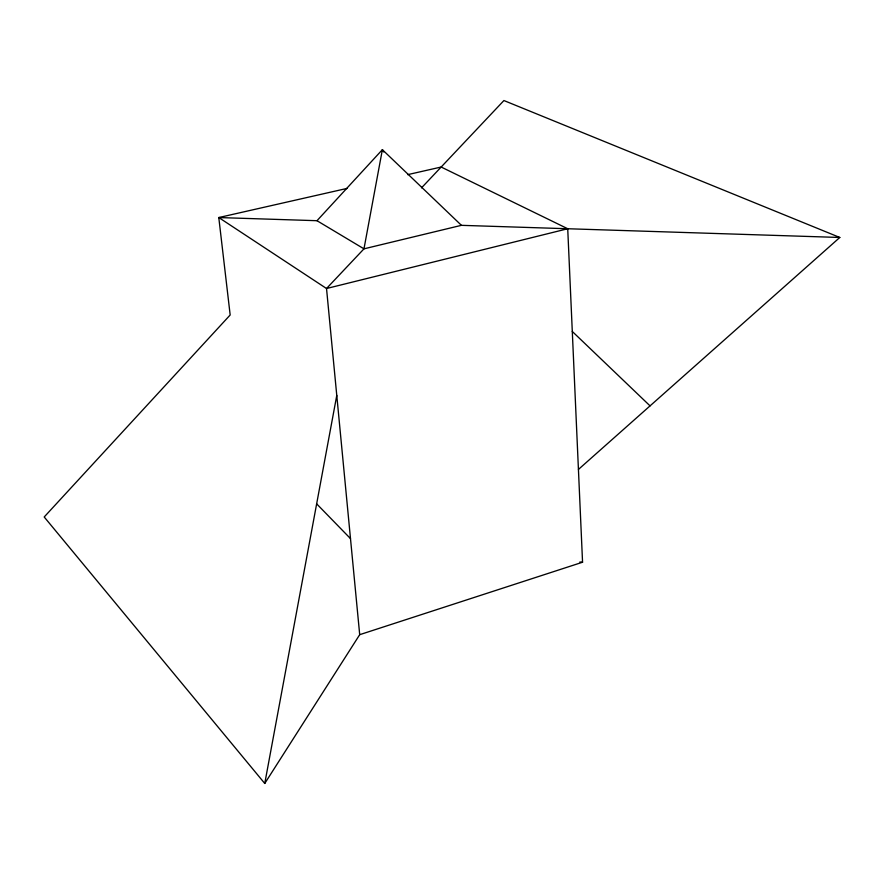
<?xml version="1.0" encoding="UTF-8"?>
<svg xmlns="http://www.w3.org/2000/svg" width="884" height="884" viewBox="0 0 884 884"><rect width="100%" height="100%" fill="white"/><g stroke="black" fill="none" stroke-linecap="round" stroke-linejoin="round"><path stroke-width="1.33" d="M347.401 188.336L218.79 217.552L230.172 314.991L44.2 516.985L264.758 783.456L336.771 395.413M264.758 783.456L359.7 634.679L326.527 288.516L363.976 248.835L382.374 149.672L461.426 225.332L839.8 237.476L578.434 469.437M359.7 634.679L582.556 562.224L567.727 228.746L326.527 288.516L218.79 217.552L316.991 220.702L382.374 149.672L383.755 152.015M421.513 187.861L503.913 100.544L839.8 237.476M461.426 225.332L363.976 248.835L316.991 220.702M407.679 174.645L441.171 167.032L567.727 228.746M579.838 562.003L582.556 562.224M572.291 331.456L650.049 405.878M316.649 503.836L350.495 538.621"/></g></svg>
